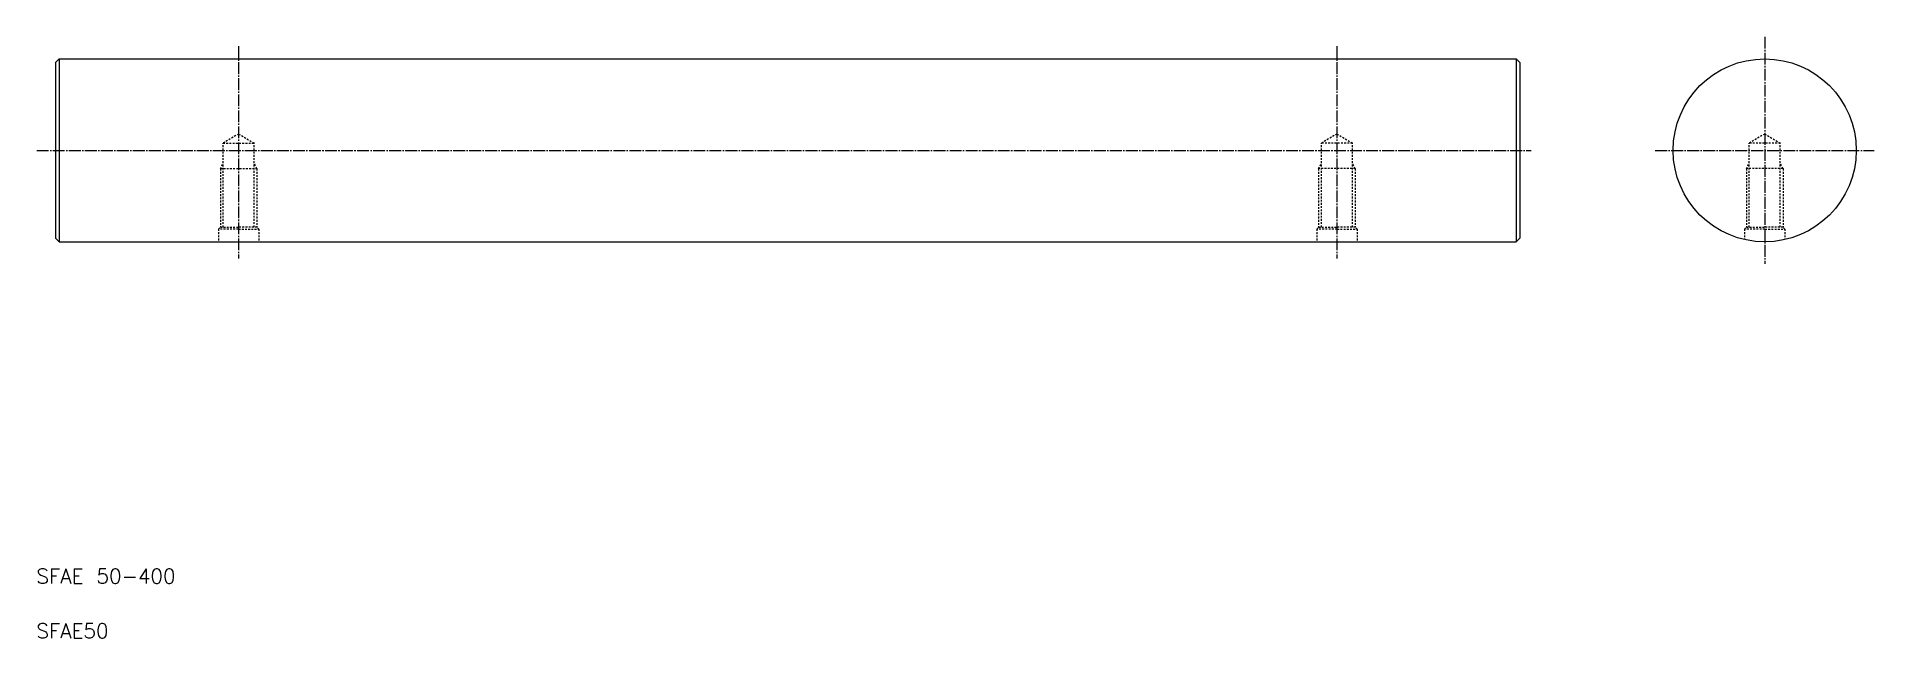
# Model space of a CAD drawing. Extents: x 111 to 613, y -54 to 110.
import ezdxf

# ---------------------------------------------------------------- set-up
doc = ezdxf.new("R2010")
doc.units = 0
doc.header["$LTSCALE"] = 0.25
doc.linetypes.add('CENTER', pattern=[17.5, 13, -1.5, 1.5, -1.5])
doc.linetypes.add('DASHED', pattern=[3.5, 2, -1.5])
doc.layers.get('0').update_dxf_attribs({"linetype": 'CONTINUOUS'})
doc.layers.add('CENTER', color=1, linetype='CENTER')
doc.styles.get("Standard").update_dxf_attribs({"font": 'txt.shx'})

msp = doc.modelspace()

# ---------------------------------------------------------------- linework, layer by layer
at = {"color": 7, "linetype": 'CONTINUOUS'}
for p, q in [((117.46, 103.96), (116.46, 102.96)), ((116.46, 102.96), (116.46, 54.96)), ((117.46, 103.96), (515.46, 103.96)), ((117.46, 103.96), (117.46, 53.96)), ((515.46, 103.96), (515.46, 53.96)), ((515.46, 103.96), (516.46, 102.96)), ((516.46, 102.96), (516.46, 54.96)), ((117.46, 53.96), (116.46, 54.96)), ((117.46, 53.96), (515.46, 53.96)), ((515.46, 53.96), (516.46, 54.96))]:
    msp.add_line(p, q, dxfattribs=at)
at = {"color": 3, "linetype": 'DASHED'}
for p, q in [((166.46, 83.41), (162.21, 80.96)), ((162.21, 57.96), (162.21, 80.96)), ((162.21, 80.96), (170.71, 80.96)), ((166.46, 83.41), (170.71, 80.96)), ((170.71, 57.96), (170.71, 80.96)), ((466.46, 83.41), (462.21, 80.96)), ((462.21, 57.96), (462.21, 80.96)), ((470.71, 80.96), (462.21, 80.96)), ((466.46, 83.41), (470.71, 80.96)), ((470.71, 57.96), (470.71, 80.96)), ((583.32, 83.41), (579.07, 80.96)), ((579.07, 57.96), (579.07, 80.96)), ((587.57, 80.96), (579.07, 80.96)), ((583.32, 83.41), (587.57, 80.96)), ((587.57, 57.96), (587.57, 80.96)), ((161.46, 73.96), (162.21, 75.46)), ((171.46, 73.96), (170.71, 75.46)), ((461.46, 73.96), (462.21, 75.46)), ((471.46, 73.96), (470.71, 75.46)), ((578.32, 73.96), (579.07, 75.46)), ((588.32, 73.96), (587.57, 75.46)), ((161.46, 73.96), (161.46, 57.96)), ((161.46, 73.96), (171.46, 73.96)), ((171.46, 73.96), (171.46, 57.96)), ((461.46, 73.96), (461.46, 57.96)), ((471.46, 73.96), (461.46, 73.96)), ((471.46, 73.96), (471.46, 57.96)), ((578.32, 73.96), (578.32, 57.96)), ((588.32, 73.96), (578.32, 73.96)), ((588.32, 73.96), (588.32, 57.96)), ((160.96, 57.46), (161.46, 57.96)), ((166.36, 57.46), (160.96, 57.46)), ((160.96, 57.46), (160.96, 53.96)), ((161.46, 57.96), (166.46, 57.96)), ((171.46, 57.96), (166.46, 57.96)), ((166.46, 57.46), (171.96, 57.46)), ((171.96, 57.46), (171.46, 57.96)), ((171.96, 57.46), (171.96, 53.96)), ((460.96, 57.46), (461.46, 57.96)), ((460.96, 57.46), (460.96, 53.96)), ((466.46, 57.46), (460.96, 57.46)), ((461.46, 57.96), (466.46, 57.96)), ((471.46, 57.96), (466.46, 57.96)), ((466.56, 57.46), (471.96, 57.46)), ((471.96, 57.46), (471.46, 57.96)), ((471.96, 57.46), (471.96, 53.96)), ((577.82, 57.46), (578.32, 57.96)), ((577.82, 57.46), (577.82, 54.57)), ((583.32, 57.46), (577.82, 57.46)), ((578.32, 57.96), (583.32, 57.96)), ((588.32, 57.96), (583.32, 57.96)), ((583.42, 57.46), (588.82, 57.46)), ((588.82, 57.46), (588.32, 57.96)), ((588.82, 57.46), (588.82, 54.57))]:
    msp.add_line(p, q, dxfattribs=at)
at = {"color": 7, "linetype": 'CONTINUOUS'}
msp.add_circle((583.32, 78.96), 25, dxfattribs=at)
at = {"layer": 'CENTER', "color": 1, "linetype": 'CENTER'}
for p, q in [((166.46, 107.39), (166.46, 49.44)), ((466.46, 107.39), (466.46, 49.44)), ((583.32, 110.01), (583.32, 47.9)), ((111.31, 78.96), (519.51, 78.96)), ((553.41, 78.96), (613.24, 78.96))]:
    msp.add_line(p, q, dxfattribs=at)

# ---------------------------------------------------------------- texts
at = {"color": 7, "linetype": 'CONTINUOUS'}
for s, p in [('SFAE 50-400', (111.2, -39.38)), ('SFAE50', (111.2, -54.38))]:
    msp.add_text(s, height=4, dxfattribs=at).set_placement(p)

doc.saveas('drawing.dxf')
